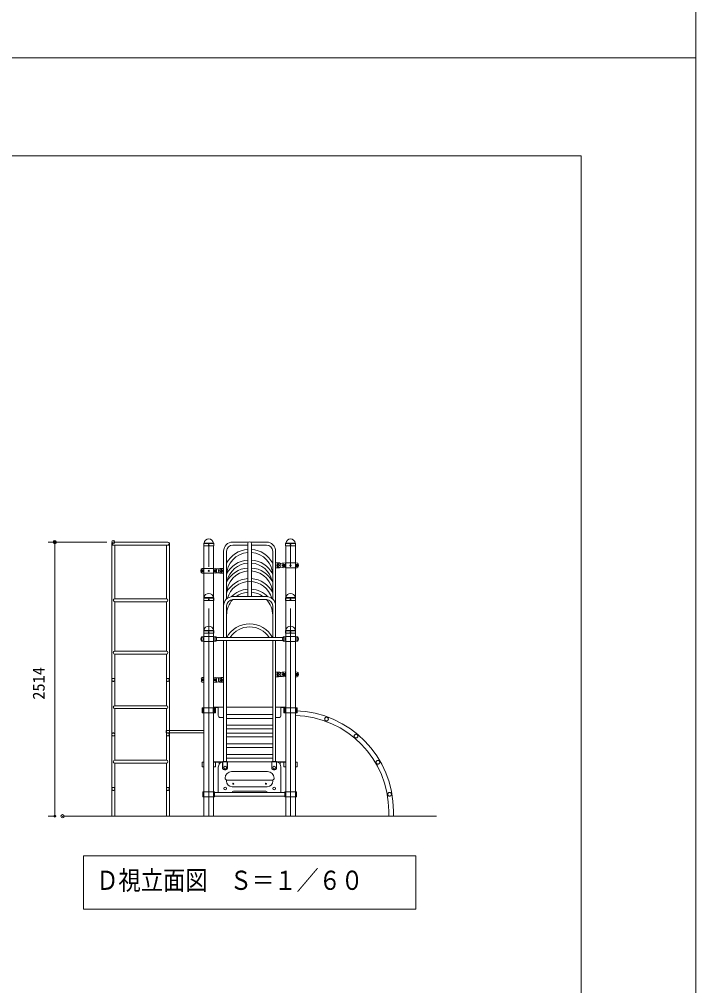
# Model space of a CAD drawing. Units: millimetres on the paper, scale 1:60. Extents: x 0 to 420, y -297 to 594.
# Drawn here: x 316.6 to 420, y 155.2 to 302.9 of the extents above; entities that cross this region are included whole.
import ezdxf
from ezdxf.enums import TextEntityAlignment as Align

# ---------------------------------------------------------------- set-up
doc = ezdxf.new("R2010")
doc.units = ezdxf.units.MM
doc.header["$PDMODE"] = 32
doc.header["$PDSIZE"] = 0.5
doc.linetypes.add('USER2', pattern=[19.05, 12.7, -6.35])
doc.linetypes.add('USER3', pattern=[50.8, 31.75, -6.35, 6.35, -6.35])
doc.layers.add('DEFPOINTS_2', color=7, linetype='Continuous', lineweight=9)
doc.layers.add('LY_3', color=7, linetype='Continuous', lineweight=9)
doc.styles.add('ＭＳ ゴシック', font='')
doc.styles.get('ＭＳ ゴシック').set_extended_font_data('MS Gothic')

# ---------------------------------------------------------------- blocks, each defined once
blk = doc.blocks.new('-001-_DOTSMALL')
at = {"color": 7, "linetype": 'Continuous', "lineweight": 9}
blk.add_circle((0, 0), 0.0625, dxfattribs=at)
blk.add_circle((0, 0), 0.0625, dxfattribs=at)

msp = doc.modelspace()

# ---------------------------------------------------------------- linework, layer by layer
at = {"layer": 'DEFPOINTS_2'}
for p, q in [((420, 297), (420, 594)), ((420, 297), (0, 297)), ((0, 297), (420, 297)), ((420, 0), (420, 297))]:
    msp.add_line(p, q, dxfattribs=at)
at = {"layer": 'LY_3'}
for p, q in [((402.5, 282), (17.5, 282)), ((402.5, 15), (402.5, 282)), ((330.769, 181.08), (330.769, 222.747)), ((330.769, 222.52), (339.556, 222.52)), ((330.996, 222.973), (339.329, 222.973)), ((331.222, 222.52), (331.222, 214.307)), ((339.102, 222.52), (339.102, 214.307)), ((339.556, 181.08), (339.556, 222.747)), ((344.805, 222.405), (344.812, 222.736)), ((344.813, 222.397), (344.805, 222.405)), ((344.813, 222.397), (346.345, 222.397)), ((344.832, 222.784), (344.85, 222.802)), ((344.836, 181.08), (344.836, 222.397)), ((346.326, 222.784), (346.307, 222.802)), ((346.321, 181.08), (346.321, 222.397)), ((346.353, 222.405), (346.345, 222.397)), ((346.353, 222.405), (346.346, 222.736)), ((347.852, 208.39), (347.852, 221.58)), ((348.306, 214.275), (348.306, 221.58)), ((351.659, 222.973), (349.246, 222.973)), ((351.546, 222.52), (349.246, 222.52)), ((351.546, 214.64), (351.546, 222.747)), ((354.412, 222.973), (351.999, 222.973)), ((352.112, 214.64), (352.112, 222.747)), ((354.412, 222.52), (352.112, 222.52)), ((355.352, 214.275), (355.352, 221.58)), ((355.806, 208.39), (355.806, 221.58)), ((357.305, 222.405), (357.312, 222.736)), ((357.313, 222.397), (357.305, 222.405)), ((357.313, 222.397), (358.845, 222.397)), ((357.332, 222.784), (357.35, 222.802)), ((357.336, 181.08), (357.336, 222.397)), ((358.826, 222.784), (358.807, 222.802)), ((358.821, 181.08), (358.821, 222.397)), ((358.853, 222.405), (358.845, 222.397)), ((358.853, 222.405), (358.846, 222.736)), ((344.812, 218.955), (344.549, 218.932)), ((344.812, 218.955), (346.346, 218.955)), ((346.346, 218.955), (346.871, 218.909)), ((347.286, 218.947), (347.852, 218.947)), ((347.371, 218.705), (347.454, 218.705)), ((356.372, 219.78), (355.806, 219.78)), ((356.372, 219.047), (355.806, 219.047)), ((356.204, 219.538), (356.287, 219.538)), ((356.204, 219.288), (356.287, 219.288)), ((357.312, 219.788), (356.787, 219.742)), ((357.312, 219.038), (356.787, 219.084)), ((358.846, 219.788), (357.312, 219.788)), ((358.846, 219.038), (357.312, 219.038)), ((358.846, 219.788), (359.109, 219.765)), ((358.846, 219.038), (359.109, 219.061)), ((344.812, 218.205), (344.549, 218.228)), ((344.812, 218.205), (346.346, 218.205)), ((346.346, 218.205), (346.871, 218.251)), ((347.286, 218.213), (347.852, 218.213)), ((347.371, 218.455), (347.454, 218.455)), ((331.222, 214.307), (339.102, 214.307)), ((344.805, 214.072), (344.812, 214.402)), ((344.832, 214.451), (344.85, 214.469)), ((346.326, 214.451), (346.307, 214.469)), ((346.353, 214.072), (346.346, 214.402)), ((349.246, 214.64), (354.412, 214.64)), ((349.246, 214.187), (354.412, 214.187)), ((357.305, 214.072), (357.312, 214.402)), ((357.332, 214.451), (357.35, 214.469)), ((358.826, 214.451), (358.807, 214.469)), ((358.853, 214.072), (358.846, 214.402)), ((331.222, 206.307), (331.222, 213.853)), ((331.222, 213.853), (339.102, 213.853)), ((339.102, 206.307), (339.102, 213.853)), ((344.813, 214.064), (344.805, 214.072)), ((344.813, 214.064), (346.345, 214.064)), ((346.353, 214.072), (346.345, 214.064)), ((348.306, 208.39), (348.306, 213.247)), ((355.352, 208.39), (355.352, 213.247)), ((357.313, 214.064), (357.305, 214.072)), ((357.313, 214.064), (358.845, 214.064)), ((358.853, 214.072), (358.845, 214.064)), ((344.812, 208.538), (344.549, 208.515)), ((344.805, 209.072), (344.812, 209.402)), ((344.813, 209.064), (344.805, 209.072)), ((344.812, 208.538), (346.346, 208.538)), ((344.813, 209.064), (346.345, 209.064)), ((344.832, 209.451), (344.85, 209.469)), ((346.326, 209.451), (346.307, 209.469)), ((346.353, 209.072), (346.345, 209.064)), ((346.353, 209.072), (346.346, 209.402)), ((346.346, 208.538), (346.609, 208.515)), ((346.756, 208.39), (356.902, 208.39)), ((357.312, 208.538), (357.049, 208.515)), ((357.305, 209.072), (357.312, 209.402)), ((357.313, 209.064), (357.305, 209.072)), ((357.312, 208.538), (358.846, 208.538)), ((357.313, 209.064), (358.845, 209.064)), ((357.332, 209.451), (357.35, 209.469)), ((358.826, 209.451), (358.807, 209.469)), ((358.853, 209.072), (358.845, 209.064)), ((358.853, 209.072), (358.846, 209.402)), ((358.846, 208.538), (359.109, 208.515)), ((344.812, 207.788), (344.549, 207.811)), ((344.812, 207.788), (346.346, 207.788)), ((346.346, 207.788), (346.609, 207.811)), ((346.756, 207.937), (356.902, 207.937)), ((347.852, 189.467), (347.852, 207.937)), ((348.306, 189.467), (348.306, 207.937)), ((355.352, 189.467), (355.352, 207.937)), ((355.806, 189.467), (355.806, 207.937)), ((357.312, 207.788), (357.049, 207.811)), ((357.312, 207.788), (358.846, 207.788)), ((358.846, 207.788), (359.109, 207.811)), ((331.222, 206.307), (339.102, 206.307)), ((331.222, 205.853), (339.102, 205.853)), ((331.222, 197.973), (331.222, 205.853)), ((339.102, 197.973), (339.102, 205.853)), ((356.246, 202.38), (355.805, 202.38)), ((356.246, 203.113), (355.806, 203.113)), ((357.312, 203.122), (356.787, 203.076)), ((357.312, 202.372), (356.787, 202.418)), ((358.846, 203.122), (359.109, 203.099)), ((358.846, 202.372), (359.109, 202.395)), ((344.812, 202.288), (344.549, 202.265)), ((344.812, 201.538), (344.549, 201.561)), ((346.346, 202.288), (346.871, 202.242)), ((346.346, 201.538), (346.871, 201.584)), ((347.412, 202.28), (347.852, 202.28)), ((347.412, 201.547), (347.853, 201.547)), ((331.222, 197.973), (339.102, 197.973)), ((331.222, 197.52), (339.102, 197.52)), ((331.222, 189.64), (331.222, 197.52)), ((339.102, 189.64), (339.102, 197.52)), ((346.609, 197.647), (344.549, 197.647)), ((344.549, 197.647), (344.549, 196.897)), ((346.609, 196.897), (344.549, 196.897)), ((344.687, 197.647), (344.687, 196.897)), ((346.274, 197.647), (346.274, 196.897)), ((346.321, 197.747), (347.037, 197.747)), ((346.321, 197.708), (347.037, 197.708)), ((346.43, 197.647), (346.43, 196.897)), ((346.48, 197.647), (346.48, 196.897)), ((346.609, 197.647), (346.609, 196.897)), ((347.037, 197.697), (347.037, 196.497)), ((347.087, 197.747), (347.852, 197.747)), ((348.306, 197.747), (355.352, 197.747)), ((348.306, 196.601), (355.352, 196.601)), ((355.806, 197.747), (356.571, 197.747)), ((357.336, 197.747), (356.621, 197.747)), ((357.336, 197.708), (356.621, 197.708)), ((356.621, 197.697), (356.621, 196.497)), ((357.049, 197.647), (359.109, 197.647)), ((357.049, 197.647), (357.049, 196.897)), ((357.049, 196.897), (359.109, 196.897)), ((357.178, 197.647), (357.178, 196.897)), ((357.227, 197.647), (357.227, 196.897)), ((357.383, 197.647), (357.383, 196.897)), ((358.971, 197.647), (358.971, 196.897)), ((359.109, 197.647), (359.109, 196.897)), ((347.371, 196.163), (347.852, 196.163)), ((348.306, 196.034), (355.352, 196.034)), ((348.306, 194.977), (355.352, 194.977)), ((355.806, 196.163), (356.287, 196.163)), ((339.056, 193.928), (339.056, 194.078)), ((344.836, 194.162), (339.139, 194.162)), ((344.836, 193.845), (339.139, 193.845)), ((348.306, 194.41), (355.352, 194.41)), ((348.306, 193.759), (355.352, 193.759)), ((348.306, 193.192), (355.352, 193.192)), ((348.306, 192.135), (355.352, 192.135)), ((348.306, 191.568), (355.352, 191.568)), ((348.306, 190.511), (355.352, 190.511)), ((331.222, 189.64), (339.102, 189.64)), ((331.222, 189.187), (339.102, 189.187)), ((331.222, 181.08), (331.222, 189.187)), ((339.102, 181.08), (339.102, 189.187)), ((344.549, 189.36), (344.549, 188.61)), ((344.836, 189.36), (344.549, 189.36)), ((346.321, 189.413), (347.037, 189.413)), ((347.162, 189.36), (346.321, 189.36)), ((346.609, 189.36), (346.609, 188.61)), ((347.037, 189.413), (347.746, 189.413)), ((347.162, 188.943), (347.162, 189.413)), ((347.704, 189.397), (347.704, 188.382)), ((347.746, 189.467), (348.412, 189.467)), ((347.746, 188.33), (347.746, 189.467)), ((355.787, 189.413), (347.871, 189.413)), ((348.306, 189.944), (355.352, 189.944)), ((348.412, 188.33), (348.412, 189.467)), ((348.454, 189.413), (348.454, 188.382)), ((355.204, 189.413), (355.204, 188.382)), ((355.912, 189.467), (355.246, 189.467)), ((355.246, 188.33), (355.246, 189.467)), ((355.912, 188.33), (355.912, 189.467)), ((355.912, 189.413), (356.621, 189.413)), ((355.954, 189.397), (355.954, 188.382)), ((356.496, 188.943), (356.496, 189.413)), ((356.496, 189.36), (357.336, 189.36)), ((356.621, 189.413), (357.336, 189.413)), ((357.049, 189.36), (357.049, 188.61)), ((358.821, 189.36), (359.109, 189.36)), ((359.109, 189.36), (359.109, 188.61)), ((344.836, 188.61), (344.549, 188.61)), ((346.609, 188.61), (346.321, 188.61)), ((347.037, 184.663), (347.037, 188.58)), ((354.579, 187.913), (349.079, 187.913)), ((356.621, 184.663), (356.621, 188.58)), ((357.049, 188.61), (357.336, 188.61)), ((358.821, 188.61), (359.109, 188.61)), ((355.246, 186.58), (348.412, 186.58)), ((344.687, 184.788), (346.471, 184.788)), ((344.687, 184.788), (344.687, 184.038)), ((346.471, 184.788), (346.471, 184.038)), ((346.471, 184.697), (357.187, 184.697)), ((349.146, 185.58), (354.512, 185.58)), ((349.371, 184.913), (351.829, 184.913)), ((354.287, 184.913), (351.829, 184.913)), ((358.971, 184.788), (357.187, 184.788)), ((357.187, 184.788), (357.187, 184.038)), ((358.971, 184.788), (358.971, 184.038)), ((344.687, 184.038), (346.471, 184.038)), ((346.471, 184.13), (357.187, 184.13)), ((358.971, 184.038), (357.187, 184.038)), ((373.093, 181.83), (373.093, 181.08)), ((373.805, 181.83), (373.805, 181.08)), ((323.246, 181.08), (380.412, 181.08))]:
    msp.add_line(p, q, dxfattribs=at)
at = {"layer": 'LY_3', "lineweight": 18}
for p, q in [((329.996, 222.973), (321.054, 222.973)), ((322.054, 181.08), (322.054, 222.973)), ((344.834, 222.755), (346.323, 222.755)), ((344.865, 222.814), (346.291, 222.814)), ((357.334, 222.755), (358.823, 222.755)), ((357.365, 222.814), (358.791, 222.814)), ((344.775, 218.734), (344.467, 218.734)), ((344.467, 218.426), (344.467, 218.734)), ((346.383, 218.734), (346.691, 218.734)), ((346.691, 218.426), (346.691, 218.734)), ((357.275, 219.567), (356.967, 219.567)), ((356.967, 219.259), (356.967, 219.567)), ((357.275, 219.259), (356.967, 219.259)), ((358.883, 219.567), (359.191, 219.567)), ((358.883, 219.259), (359.191, 219.259)), ((359.191, 219.259), (359.191, 219.567)), ((344.775, 218.426), (344.467, 218.426)), ((346.383, 218.426), (346.691, 218.426)), ((344.834, 214.422), (346.323, 214.422)), ((344.865, 214.48), (346.291, 214.48)), ((357.334, 214.422), (358.823, 214.422)), ((357.365, 214.48), (358.791, 214.48)), ((344.467, 208.009), (344.467, 208.317)), ((344.775, 208.317), (344.467, 208.317)), ((344.834, 209.422), (346.323, 209.422)), ((344.865, 209.48), (346.291, 209.48)), ((346.383, 208.317), (346.691, 208.317)), ((346.691, 208.009), (346.691, 208.317)), ((357.275, 208.317), (356.967, 208.317)), ((356.967, 208.009), (356.967, 208.317)), ((357.334, 209.422), (358.823, 209.422)), ((357.365, 209.48), (358.791, 209.48)), ((358.883, 208.317), (359.191, 208.317)), ((359.191, 208.009), (359.191, 208.317)), ((344.775, 208.009), (344.467, 208.009)), ((346.383, 208.009), (346.691, 208.009)), ((357.275, 208.009), (356.967, 208.009)), ((358.883, 208.009), (359.191, 208.009)), ((356.967, 202.593), (356.967, 202.901)), ((357.275, 202.901), (356.967, 202.901)), ((357.275, 202.593), (356.967, 202.593)), ((358.883, 202.901), (359.191, 202.901)), ((358.883, 202.593), (359.191, 202.593)), ((359.191, 202.593), (359.191, 202.901)), ((344.467, 201.759), (344.467, 202.067)), ((344.775, 202.067), (344.467, 202.067)), ((344.775, 201.759), (344.467, 201.759)), ((346.383, 202.067), (346.691, 202.067)), ((346.383, 201.759), (346.691, 201.759)), ((346.691, 201.759), (346.691, 202.067)), ((322.246, 181.08), (321.054, 181.08)), ((326.429, 175.011), (326.429, 166.878)), ((377.229, 175.011), (326.429, 175.011)), ((377.229, 166.878), (377.229, 175.011)), ((326.429, 166.878), (377.229, 166.878))]:
    msp.add_line(p, q, dxfattribs=at)
at = {"layer": 'LY_3', "linetype": 'USER3', "lineweight": 18}
for p, q in [((345.579, 181.08), (345.579, 222.755)), ((358.079, 181.08), (358.079, 222.755))]:
    msp.add_line(p, q, dxfattribs=at)
at = {"layer": 'LY_3', "linetype": 'USER2', "lineweight": 18}
for p, q in [((344.829, 218.938), (344.829, 218.222)), ((346.329, 218.938), (346.329, 218.222)), ((346.871, 218.909), (347.396, 218.87)), ((356.787, 219.742), (356.262, 219.704)), ((356.787, 219.084), (356.262, 219.123)), ((357.329, 219.772), (357.329, 219.055)), ((358.829, 219.772), (358.829, 219.055)), ((346.871, 218.251), (347.396, 218.29)), ((356.787, 203.076), (356.262, 203.037)), ((356.787, 202.418), (356.262, 202.456)), ((357.329, 203.105), (357.329, 202.388)), ((358.829, 203.105), (358.829, 202.388)), ((344.829, 202.272), (344.829, 201.555)), ((346.329, 202.272), (346.329, 201.555)), ((346.871, 202.242), (347.396, 202.204)), ((346.871, 201.584), (347.396, 201.623)), ((348.412, 189.413), (347.871, 189.413)), ((355.787, 189.413), (355.246, 189.413))]:
    msp.add_line(p, q, dxfattribs=at)
at = {"layer": 'LY_3'}
for centre, radius in [((345.579, 222.53), 0.05), ((358.079, 222.53), 0.05), ((345.579, 214.197), 0.05), ((358.079, 214.197), 0.05), ((345.579, 209.197), 0.05), ((358.079, 209.197), 0.05), ((348.079, 188.497), 0.208), ((355.579, 188.497), 0.208), ((349.329, 186.047), 0.0792), ((354.329, 186.047), 0.0792), ((348.079, 185.33), 0.208), ((355.579, 185.33), 0.208)]:
    msp.add_circle(centre, radius, dxfattribs=at)
at = {"layer": 'LY_3', "lineweight": 18}
for centre, radius in [((344.621, 218.58), 0.154), ((344.621, 218.58), 0.0833), ((345.579, 218.58), 0.0833), ((346.537, 218.58), 0.154), ((346.537, 218.58), 0.0833), ((357.121, 219.413), 0.154), ((357.121, 219.413), 0.0833), ((358.079, 219.413), 0.0833), ((359.037, 219.413), 0.154), ((359.037, 219.413), 0.0833), ((357.121, 202.747), 0.154), ((357.121, 202.747), 0.0833), ((359.037, 202.747), 0.154), ((359.037, 202.747), 0.0833), ((344.621, 201.913), 0.154), ((344.621, 201.913), 0.0833), ((346.537, 201.913), 0.154), ((346.537, 201.913), 0.0833)]:
    msp.add_circle(centre, radius, dxfattribs=at)
at = {"layer": 'LY_3', "linetype": 'USER2', "lineweight": 18}
for centre, radius in [((347.412, 218.58), 0.125), ((356.246, 219.413), 0.125), ((356.246, 202.747), 0.125), ((330.996, 201.913), 0.227), ((339.329, 201.913), 0.227), ((347.412, 201.913), 0.125), ((363.579, 195.925), 0.283), ((330.996, 193.58), 0.227), ((339.329, 193.58), 0.227), ((368.091, 193.321), 0.283), ((371.439, 189.33), 0.283), ((330.996, 185.247), 0.227), ((339.329, 185.247), 0.227), ((373.221, 184.435), 0.283)]:
    msp.add_circle(centre, radius, dxfattribs=at)
at = {"layer": 'LY_3'}
for centre, radius, start, end in [((345.579, 222.747), 0.72, 90, 173.3676), ((345.579, 222.747), 0.72, 6.6324, 90), ((351.829, 222.747), 0.283, 0, 180), ((358.079, 222.747), 0.72, 90, 173.3676), ((358.079, 222.747), 0.72, 6.6324, 90), ((330.996, 222.747), 0.227, 90, 270), ((339.329, 222.747), 0.227, 270, 90), ((344.882, 222.734), 0.07, 135, 178.99605), ((344.817, 222.835), 0.0467, 315, 353.3676), ((346.34, 222.835), 0.0467, 186.6324, 225), ((346.276, 222.734), 0.07, 1.00395, 45), ((349.246, 221.58), 1.393, 90, 180), ((349.246, 221.58), 0.94, 90, 180), ((351.829, 217.888), 3.977, 94.08573, 152.37504), ((351.829, 217.888), 3.977, 27.62496, 85.91427), ((354.412, 221.58), 1.393, 0, 90), ((354.412, 221.58), 0.94, 0, 90), ((357.382, 222.734), 0.07, 135, 178.99605), ((357.317, 222.835), 0.0467, 315, 353.3676), ((358.84, 222.835), 0.0467, 186.6324, 225), ((358.776, 222.734), 0.07, 1.00395, 45), ((351.829, 217.888), 3.523, 94.61249, 180), ((351.829, 216.264), 3.977, 94.08573, 152.37504), ((351.829, 217.888), 3.523, 0, 85.38751), ((351.829, 216.264), 3.977, 27.62496, 85.91427), ((345.204, 218.58), 0.833, 163.80375, 196.19625), ((344.564, 218.766), 0.167, 95, 163.80375), ((346.594, 218.766), 0.167, 16.19625, 85), ((345.954, 218.58), 0.833, 343.80375, 16.19625), ((347.446, 218.58), 0.4, 113.55646, 246.44354), ((347.371, 218.58), 0.125, 90, 270), ((347.454, 218.58), 0.125, 270, 90), ((351.829, 215.046), 3.977, 94.08573, 152.37504), ((351.829, 216.264), 3.523, 94.61249, 167.09615), ((351.829, 216.264), 3.523, 12.90385, 85.38751), ((351.829, 215.046), 3.977, 27.62496, 85.91427), ((356.204, 219.413), 0.125, 90, 270), ((356.287, 219.413), 0.125, 270, 90), ((356.212, 219.413), 0.4, 293.55646, 66.44354), ((357.704, 219.413), 0.833, 163.80375, 196.19625), ((357.064, 219.599), 0.167, 95, 163.80375), ((357.064, 219.227), 0.167, 196.19625, 265), ((359.094, 219.599), 0.167, 16.19625, 85), ((359.094, 219.227), 0.167, 275, 343.80375), ((358.454, 219.413), 0.833, 343.80375, 16.19625), ((344.564, 218.394), 0.167, 196.19625, 265), ((346.594, 218.394), 0.167, 275, 343.80375), ((351.829, 215.046), 3.523, 94.61249, 180), ((351.829, 213.422), 3.977, 94.08573, 152.37504), ((351.829, 215.046), 3.523, 0, 85.38751), ((351.829, 213.422), 3.977, 27.62496, 85.91427), ((351.829, 213.422), 3.523, 15.83269, 164.1673), ((351.829, 211.798), 3.977, 94.08573, 134.7218), ((351.829, 211.798), 3.977, 45.2782, 85.91427), ((331.222, 214.08), 0.227, 90, 270), ((339.102, 214.08), 0.227, 270, 90), ((344.882, 214.401), 0.07, 135, 178.99605), ((344.817, 214.502), 0.0467, 315, 353.3676), ((345.579, 214.413), 0.72, 90, 173.3676), ((345.579, 214.413), 0.72, 6.6324, 90), ((346.34, 214.502), 0.0467, 186.6324, 225), ((346.276, 214.401), 0.07, 1.00395, 45), ((349.246, 213.247), 1.393, 90, 180), ((351.829, 211.798), 3.523, 137.31093, 180), ((349.246, 213.247), 0.94, 90, 180), ((351.829, 211.798), 3.523, 94.61249, 126.22666), ((351.829, 211.798), 3.523, 53.77334, 85.38751), ((354.412, 213.247), 1.393, 0, 90), ((354.412, 213.247), 0.94, 0, 90), ((351.829, 211.798), 3.523, 0, 42.68907), ((357.382, 214.401), 0.07, 135, 178.99605), ((357.317, 214.502), 0.0467, 315, 353.3676), ((358.079, 214.413), 0.72, 90, 173.3676), ((358.079, 214.413), 0.72, 6.6324, 90), ((358.84, 214.502), 0.0467, 186.6324, 225), ((358.776, 214.401), 0.07, 1.00395, 45), ((345.579, 209.413), 0.72, 90, 173.3676), ((345.579, 209.413), 0.72, 6.6324, 90), ((351.829, 206.497), 3.977, 28.43169, 151.56831), ((351.829, 206.497), 3.523, 32.50478, 147.49522), ((358.079, 209.413), 0.72, 90, 173.3676), ((358.079, 209.413), 0.72, 6.6324, 90), ((345.204, 208.163), 0.833, 163.80375, 196.19625), ((344.564, 208.349), 0.167, 95, 163.80375), ((344.882, 209.401), 0.07, 135, 178.99605), ((344.817, 209.502), 0.0467, 315, 353.3676), ((346.34, 209.502), 0.0467, 186.6324, 225), ((346.276, 209.401), 0.07, 1.00395, 45), ((346.594, 208.349), 0.167, 16.19625, 85), ((345.954, 208.163), 0.833, 343.80375, 16.19625), ((357.704, 208.163), 0.833, 163.80375, 196.19625), ((357.064, 208.349), 0.167, 95, 163.80375), ((357.382, 209.401), 0.07, 135, 178.99605), ((357.317, 209.502), 0.0467, 315, 353.3676), ((358.84, 209.502), 0.0467, 186.6324, 225), ((358.776, 209.401), 0.07, 1.00395, 45), ((359.094, 208.349), 0.167, 16.19625, 85), ((358.454, 208.163), 0.833, 343.80375, 16.19625), ((344.564, 207.977), 0.167, 196.19625, 265), ((346.594, 207.977), 0.167, 275, 343.80375), ((357.064, 207.977), 0.167, 196.19625, 265), ((359.094, 207.977), 0.167, 275, 343.80375), ((331.222, 206.08), 0.227, 90, 270), ((339.102, 206.08), 0.227, 270, 90), ((356.246, 202.747), 0.367, 270, 90), ((357.704, 202.747), 0.833, 163.80375, 196.19625), ((357.064, 202.933), 0.167, 95, 163.80375), ((357.064, 202.561), 0.167, 196.19625, 265), ((359.094, 202.933), 0.167, 16.19625, 85), ((359.094, 202.561), 0.167, 275, 343.80375), ((358.454, 202.747), 0.833, 343.80375, 16.19625), ((344.564, 202.099), 0.167, 95, 163.80375), ((344.564, 201.727), 0.167, 196.19625, 265), ((346.594, 202.099), 0.167, 16.19625, 85), ((346.594, 201.727), 0.167, 275, 343.80375), ((345.954, 201.913), 0.833, 343.80375, 16.19625), ((347.412, 201.913), 0.367, 90, 270), ((331.222, 197.747), 0.227, 90, 270), ((339.102, 197.747), 0.227, 270, 90), ((347.087, 197.697), 0.05, 90, 180), ((347.371, 196.497), 0.333, 180, 270), ((356.287, 196.497), 0.333, 270, 0), ((356.571, 197.697), 0.05, 0, 90), ((358.449, 181.83), 15.356, 0, 88.60999), ((358.449, 181.83), 14.644, 0, 88.54242), ((339.139, 194.078), 0.0833, 90, 180), ((339.139, 193.928), 0.0833, 180, 270), ((331.222, 189.413), 0.227, 90, 270), ((339.102, 189.413), 0.227, 270, 90), ((347.871, 188.58), 0.833, 90, 180), ((355.787, 188.58), 0.833, 0, 90), ((348.079, 188.563), 0.417, 205.84193, 334.15807), ((348.079, 188.58), 0.417, 216.8699, 323.1301), ((349.079, 186.913), 1, 90, 180), ((354.579, 186.913), 1, 0, 90), ((355.579, 188.563), 0.417, 205.84193, 334.15807), ((355.579, 188.58), 0.417, 216.8699, 323.1301), ((348.412, 186.913), 0.333, 180, 270), ((348.412, 186.447), 0.133, 90, 180), ((349.146, 186.447), 0.867, 180, 270), ((354.512, 186.447), 0.867, 270, 0), ((355.246, 186.913), 0.333, 270, 0), ((355.246, 186.447), 0.133, 0, 90), ((349.371, 184.663), 0.25, 90, 180), ((354.287, 184.663), 0.25, 0, 90)]:
    msp.add_arc(centre, radius, start, end, dxfattribs=at)
at = {"layer": 'LY_3', "lineweight": 18}
for centre, start, end in [((342.641, 218.58), 355.87048, 4.12952), ((348.517, 218.58), 175.87048, 184.12952), ((355.141, 219.413), 355.87048, 4.12952), ((361.017, 219.413), 175.87048, 184.12952), ((342.641, 208.163), 355.87048, 4.12952), ((348.517, 208.163), 175.87048, 184.12952), ((355.141, 208.163), 355.87048, 4.12952), ((361.017, 208.163), 175.87048, 184.12952), ((355.141, 202.747), 355.87048, 4.12952), ((361.017, 202.747), 175.87048, 184.12952), ((342.641, 201.913), 355.87048, 4.12952), ((348.517, 201.913), 175.87048, 184.12952)]:
    msp.add_arc(centre, 2.139, start, end, dxfattribs=at)
at = {"layer": 'LY_3', "linetype": 'USER2', "lineweight": 18}
for centre, radius, start, end in [((346.346, 218.938), 0.0167, 88.01112, 180), ((347.371, 218.58), 0.291, 275, 85), ((356.287, 219.413), 0.291, 95, 265), ((357.312, 219.772), 0.0167, 0, 91.98888), ((357.312, 219.055), 0.0167, 270, 0), ((346.346, 218.222), 0.0167, 180, 270), ((356.287, 202.747), 0.291, 95, 265), ((357.312, 203.105), 0.0167, 0, 91.98888), ((357.312, 202.388), 0.0167, 270, 0), ((346.346, 202.272), 0.0167, 88.01112, 180), ((346.346, 201.555), 0.0167, 180, 270), ((347.371, 201.913), 0.291, 275, 85), ((347.871, 188.58), 0.833, 90, 98.62693), ((355.787, 188.58), 0.833, 81.37307, 90)]:
    msp.add_arc(centre, radius, start, end, dxfattribs=at)
at = {"layer": 'LY_3'}
for p in [(322.054, 222.973), (330.996, 222.973), (323.246, 181.08)]:
    msp.add_point(p, dxfattribs=at)

# ---------------------------------------------------------------- block references
at = {"layer": 'LY_3', "xscale": 2.32, "yscale": 2.32}
for p, rotation in [((322.054, 222.973), 90), ((322.054, 181.08), 270)]:
    msp.add_blockref('-001-_DOTSMALL', p, dxfattribs=dict(at, rotation=rotation))

# ---------------------------------------------------------------- texts
at = {"layer": 'LY_3', "style": 'ＭＳ ゴシック'}
msp.add_text('2514', height=1.833, rotation=90, dxfattribs=at).set_placement((321.054, 198.882), align=Align.BOTTOM_LEFT)
at = {"layer": 'LY_3', "style": 'ＭＳ ゴシック', "width": 0.85}
msp.add_text('Ｄ視立面図\u3000Ｓ＝１／６０', height=2.933, dxfattribs=at).set_placement((328.384, 168.944), align=Align.BOTTOM_LEFT)

doc.saveas('drawing.dxf')
